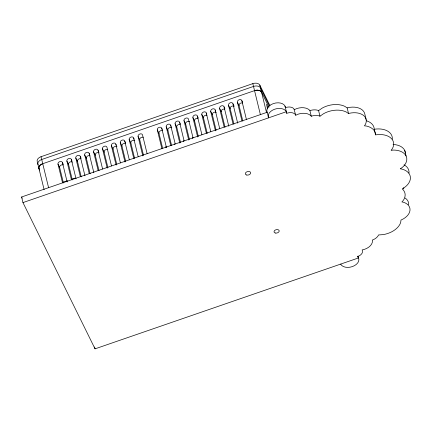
<?xml version="1.0" encoding="UTF-8"?>
<svg xmlns="http://www.w3.org/2000/svg" width="432" height="432" viewBox="0 0 432 432"><rect width="100%" height="100%" fill="white"/><g stroke="black" fill="none" stroke-linecap="round" stroke-linejoin="round"><path stroke-width="0.65" d="M295.753 115.236L295.202 114.313A6.988 4.531 -13.7 0 0 287.604 113.011L286.783 113.33L286.384 111.704A9.472 6.14 -13.7 0 0 274.73 109.193A9.472 6.14 -13.7 0 0 268.585 117.85L267.219 112.244A9.472 6.14 -13.7 0 1 273.364 103.588A9.472 6.14 -13.7 0 1 285.017 106.099L285.417 107.725L286.238 107.406A6.988 4.531 -13.7 0 1 293.836 108.707L295.753 115.236L298.031 114.215A11.362 7.366 -13.7 0 1 310.797 115.625L311.278 116.262L312.023 115.987A9.882 6.404 -13.7 0 1 319.329 115.927L319.961 116.208L323.611 113.675A18.938 12.274 -13.7 0 1 346.199 111.969L348.532 113.535L349.137 113.335A15.19 9.844 -13.7 0 1 365.245 124.681L364.397 125.825L366.455 126.052A17.453 11.313 -13.7 0 1 375.592 134.525L375.7 134.865A17.626 11.421 -13.7 0 1 391.689 149.683L391.144 150.271L393.849 150.066A16.945 10.984 -13.7 0 1 402.376 167.368L400.286 168.82L401.166 168.917A17.626 11.421 -13.7 0 1 402.311 188.86L402.516 189.162A17.453 11.313 -13.7 0 1 403.175 200.561L401.906 201.938L403.472 202.246A15.19 9.844 -13.7 0 1 401.603 219.796L401.009 220.012L400.669 222.496A18.938 12.274 -13.7 0 1 383.211 234.608L378.486 234.965L378.275 235.537A9.882 6.404 -13.7 0 1 373.037 239.803L372.281 240.046L372.476 240.786A11.362 7.366 -13.7 0 1 364.608 249.307L362.135 249.934L362.524 250.911A6.988 4.531 -13.7 0 1 358.231 256.311L357.377 256.576L358.463 257.958A9.472 6.14 -13.7 0 1 352.312 266.614A9.472 6.14 -13.7 0 1 340.664 264.103M375.538 134.903L374.22 128.92A17.453 11.313 -13.7 0 0 366.374 120.771M294.386 109.631L296.665 108.61A11.362 7.366 -13.7 0 1 309.431 110.02L309.911 110.657L310.657 110.381A9.882 6.404 -13.7 0 1 317.957 110.322L318.595 110.603L322.245 108.07A18.938 12.274 -13.7 0 1 344.828 106.364L347.166 107.93L348.532 113.535M268.958 107.206L261.533 92.14C260.123 89.818 256.84 89.867 254.545 90.634L42.741 163.712C40.068 164.36 37.46 167.546 39.647 170.105M42.741 163.712C40.635 164.403 38.102 166.439 39.053 168.901M37.346 161.897A5.681 3.683 -13.7 0 1 41.035 156.703L252.833 83.624A5.681 3.683 -13.7 0 1 259.826 85.136L269.924 105.624M62.991 182.261L67.424 180.733M71.863 179.199L75.033 178.108M165.299 147.074L166.455 146.675M193.585 137.317L192.424 137.716L192.785 138.44M358.004 256.09L358.463 257.958L95.045 348.845L22.966 202.592L21.6 196.987L267.219 112.244M22.966 202.592L286.384 111.704M347.166 107.93L347.771 107.73A15.19 9.844 -13.7 0 1 364.754 113.81L366.12 119.416M254.545 90.634C256.856 89.888 260.086 89.834 261.533 92.14M374.171 129.298L374.333 129.254A17.626 11.421 -13.7 0 1 392.288 139.158M269.417 106.013L260.507 87.939A5.681 3.683 -13.7 0 0 253.519 86.427L41.72 159.505A5.681 3.683 -13.7 0 0 38.027 164.7M241.963 120.96L237.406 102.244A2.365 1.782 -26.2 0 1 239.204 99.727A2.365 1.782 -26.2 0 1 241.855 100.71L242.676 102.384M237.406 102.244L239.053 105.592L242.827 121.084M233.064 124.027L228.506 105.316A2.365 1.782 -26.2 0 1 230.305 102.794A2.365 1.782 -26.2 0 1 232.956 103.777L234.052 106.013M228.506 105.316L230.153 108.664L233.928 124.151M224.165 127.1L219.607 108.383A2.365 1.782 -26.2 0 1 221.405 105.867A2.365 1.782 -26.2 0 1 224.057 106.85L224.878 108.524M219.607 108.383L221.254 111.737L225.029 127.224M215.428 130.815L210.708 111.456A2.365 1.782 -26.2 0 1 212.506 108.934A2.365 1.782 -26.2 0 1 215.158 109.922L215.708 111.035M210.708 111.456L212.355 114.804L216.13 130.291M206.366 133.24L201.809 114.529A2.365 1.782 -26.2 0 1 203.607 112.007A2.365 1.782 -26.2 0 1 206.258 112.99L206.809 114.107M201.809 114.529L203.456 117.877L207.23 133.364M197.629 136.955L192.91 117.596A2.365 1.782 -26.2 0 1 194.708 115.079A2.365 1.782 -26.2 0 1 197.359 116.062L198.18 117.736M192.91 117.596L194.557 120.944L198.331 136.436M193.018 137.846L188.46 119.129A2.365 1.782 -26.2 0 0 185.809 118.147A2.365 1.782 -26.2 0 0 184.01 120.668L185.657 124.016L189.432 139.504M179.831 143.1L175.111 123.736A2.365 1.782 -26.2 0 1 176.909 121.219A2.365 1.782 -26.2 0 1 179.561 122.202L180.382 123.876M175.111 123.736L176.758 127.089L180.533 142.576M183.384 140.832L183.74 141.561M170.77 145.525L166.212 126.808A2.365 1.782 -26.2 0 1 168.01 124.286A2.365 1.782 -26.2 0 1 170.662 125.275L171.212 126.387M166.212 126.808L167.859 130.156L171.634 145.643M174.344 143.953L174.701 144.677M161.87 148.592L157.313 129.881A2.365 1.782 -26.2 0 1 159.111 127.359A2.365 1.782 -26.2 0 1 161.762 128.342L162.313 129.46M157.313 129.881L158.96 133.229L162.578 148.068M147.101 153.689L142.538 134.973A2.365 1.782 -26.2 0 0 139.887 133.99A2.365 1.782 -26.2 0 0 138.089 136.512L139.741 139.86L143.516 155.347M133.753 158.296L129.19 139.579A2.365 1.782 -26.2 0 1 130.988 137.063A2.365 1.782 -26.2 0 1 133.639 138.046L134.19 139.163M129.19 139.579L130.842 142.933L134.617 158.42M125.01 162.011L120.29 142.652A2.365 1.782 -26.2 0 1 122.089 140.13A2.365 1.782 -26.2 0 1 124.74 141.118L125.566 142.792M120.29 142.652L121.943 146L125.717 161.487M116.111 165.083L111.391 145.719A2.365 1.782 -26.2 0 1 113.189 143.203A2.365 1.782 -26.2 0 1 115.841 144.185L116.392 145.303M111.391 145.719L113.044 149.072L116.818 164.56M111.505 165.974L106.942 147.258A2.365 1.782 -26.2 0 0 104.29 146.275A2.365 1.782 -26.2 0 0 102.492 148.792L104.144 152.14L107.919 167.632M98.156 170.575L93.593 151.864A2.365 1.782 -26.2 0 1 95.391 149.342A2.365 1.782 -26.2 0 1 98.042 150.325L98.593 151.443M93.593 151.864L95.245 155.212L99.02 170.699M89.257 173.648L84.694 154.931A2.365 1.782 -26.2 0 1 86.492 152.415A2.365 1.782 -26.2 0 1 89.143 153.398L89.694 154.516M84.694 154.931L86.346 158.285L90.121 173.772M80.357 176.72L75.794 158.004A2.365 1.782 -26.2 0 1 77.593 155.482A2.365 1.782 -26.2 0 1 80.244 156.47L81.07 158.144M75.794 158.004L77.447 161.352L81.221 176.839M71.458 179.788L66.895 161.071A2.365 1.782 -26.2 0 1 68.693 158.555A2.365 1.782 -26.2 0 1 71.345 159.538L71.896 160.655M66.895 161.071L68.548 164.425L72.322 179.912M62.559 182.86L57.996 164.144A2.365 1.782 -26.2 0 1 59.794 161.627A2.365 1.782 -26.2 0 1 62.446 162.61L63.272 164.284M57.996 164.144L59.648 167.492L63.423 182.984M21.6 196.987L22.194 198.196M267.986 107.892L266.512 104.269L267.554 108.972M404.708 150.368L406.075 155.974M318.595 110.603L319.961 116.208M309.911 110.657L311.278 116.262M285.017 106.099L286.783 113.33M259.826 85.136L266.582 112.838M252.833 83.624L260.377 114.561M241.855 100.71L246.413 119.426M232.956 103.777L237.676 123.142M224.057 106.85L228.776 126.209M215.158 109.922L219.715 128.633M206.258 112.99L210.816 131.706M197.359 116.062L201.917 134.779M184.01 120.668L188.73 140.027M179.561 122.202L184.118 140.918M170.662 125.275L175.219 143.986M161.762 128.342L166.482 147.701M138.089 136.512L142.808 155.871M133.639 138.046L138.202 156.762M124.74 141.118L129.303 159.829M115.841 144.185L120.404 162.902M102.492 148.792L107.212 168.151M98.042 150.325L102.605 169.042M89.143 153.398L93.863 172.757M80.244 156.47L84.964 175.829M71.345 159.538L76.064 178.897M62.446 162.61L67.165 181.969M94.586 346.977L95.045 348.845M41.035 156.703L48.578 187.639M37.481 162.454L44.102 189.599M393.082 144.477A16.945 10.984 -13.7 0 1 405.437 153.139M404.033 164.83A17.626 11.421 -13.7 0 1 409.007 173.086M405.016 197.975A15.19 9.844 -13.7 0 1 408.623 204.746M403.612 187.709A17.453 11.313 -13.7 0 1 403.78 188.881M139.741 139.86A2.365 1.782 -26.2 0 1 140.719 137.765A2.365 1.782 -26.2 0 1 143.235 137.311M130.842 142.933A2.365 1.782 -26.2 0 1 132.079 140.67A2.365 1.782 -26.2 0 1 134.779 140.621M121.943 146A2.365 1.782 -26.2 0 1 122.92 143.91A2.365 1.782 -26.2 0 1 125.437 143.451M113.044 149.072A2.365 1.782 -26.2 0 1 114.28 146.81A2.365 1.782 -26.2 0 1 116.98 146.761M104.144 152.14A2.365 1.782 -26.2 0 1 105.122 150.05A2.365 1.782 -26.2 0 1 107.638 149.591M95.245 155.212A2.365 1.782 -26.2 0 1 96.482 152.95A2.365 1.782 -26.2 0 1 99.182 152.901M86.346 158.285A2.365 1.782 -26.2 0 1 87.583 156.022A2.365 1.782 -26.2 0 1 90.283 155.974M77.447 161.352A2.365 1.782 -26.2 0 1 78.424 159.262A2.365 1.782 -26.2 0 1 80.941 158.803M68.548 164.425A2.365 1.782 -26.2 0 1 69.784 162.162A2.365 1.782 -26.2 0 1 72.484 162.113M59.648 167.492A2.365 1.782 -26.2 0 1 60.626 165.402A2.365 1.782 -26.2 0 1 63.142 164.943M239.053 105.592A2.365 1.782 -26.2 0 1 240.035 103.502A2.365 1.782 -26.2 0 1 242.552 103.043M230.153 108.664A2.365 1.782 -26.2 0 1 231.39 106.402A2.365 1.782 -26.2 0 1 234.095 106.358M221.254 111.737A2.365 1.782 -26.2 0 1 222.237 109.642A2.365 1.782 -26.2 0 1 224.753 109.188M212.355 114.804A2.365 1.782 -26.2 0 1 213.592 112.541A2.365 1.782 -26.2 0 1 216.297 112.498M203.456 117.877A2.365 1.782 -26.2 0 1 204.439 115.781A2.365 1.782 -26.2 0 1 206.955 115.328M194.557 120.944A2.365 1.782 -26.2 0 1 195.539 118.854A2.365 1.782 -26.2 0 1 198.056 118.395M185.657 124.016A2.365 1.782 -26.2 0 1 186.894 121.754A2.365 1.782 -26.2 0 1 189.599 121.711M176.758 127.089A2.365 1.782 -26.2 0 1 177.741 124.994A2.365 1.782 -26.2 0 1 180.257 124.54M167.859 130.156A2.365 1.782 -26.2 0 1 169.096 127.894A2.365 1.782 -26.2 0 1 171.801 127.85M158.96 133.229A2.365 1.782 -26.2 0 1 159.943 131.134A2.365 1.782 -26.2 0 1 162.459 130.68M275.589 233.064A2.624 1.701 -13.7 0 0 279.18 230.785A2.624 1.701 -13.7 0 0 275.081 230.159A2.624 1.701 -13.7 0 0 275.589 233.064M246.672 175.014A2.711 1.76 -13.7 0 0 250.673 172.908A2.711 1.76 -13.7 0 0 246.667 171.914A2.711 1.76 -13.7 0 0 246.672 175.014"/></g></svg>
